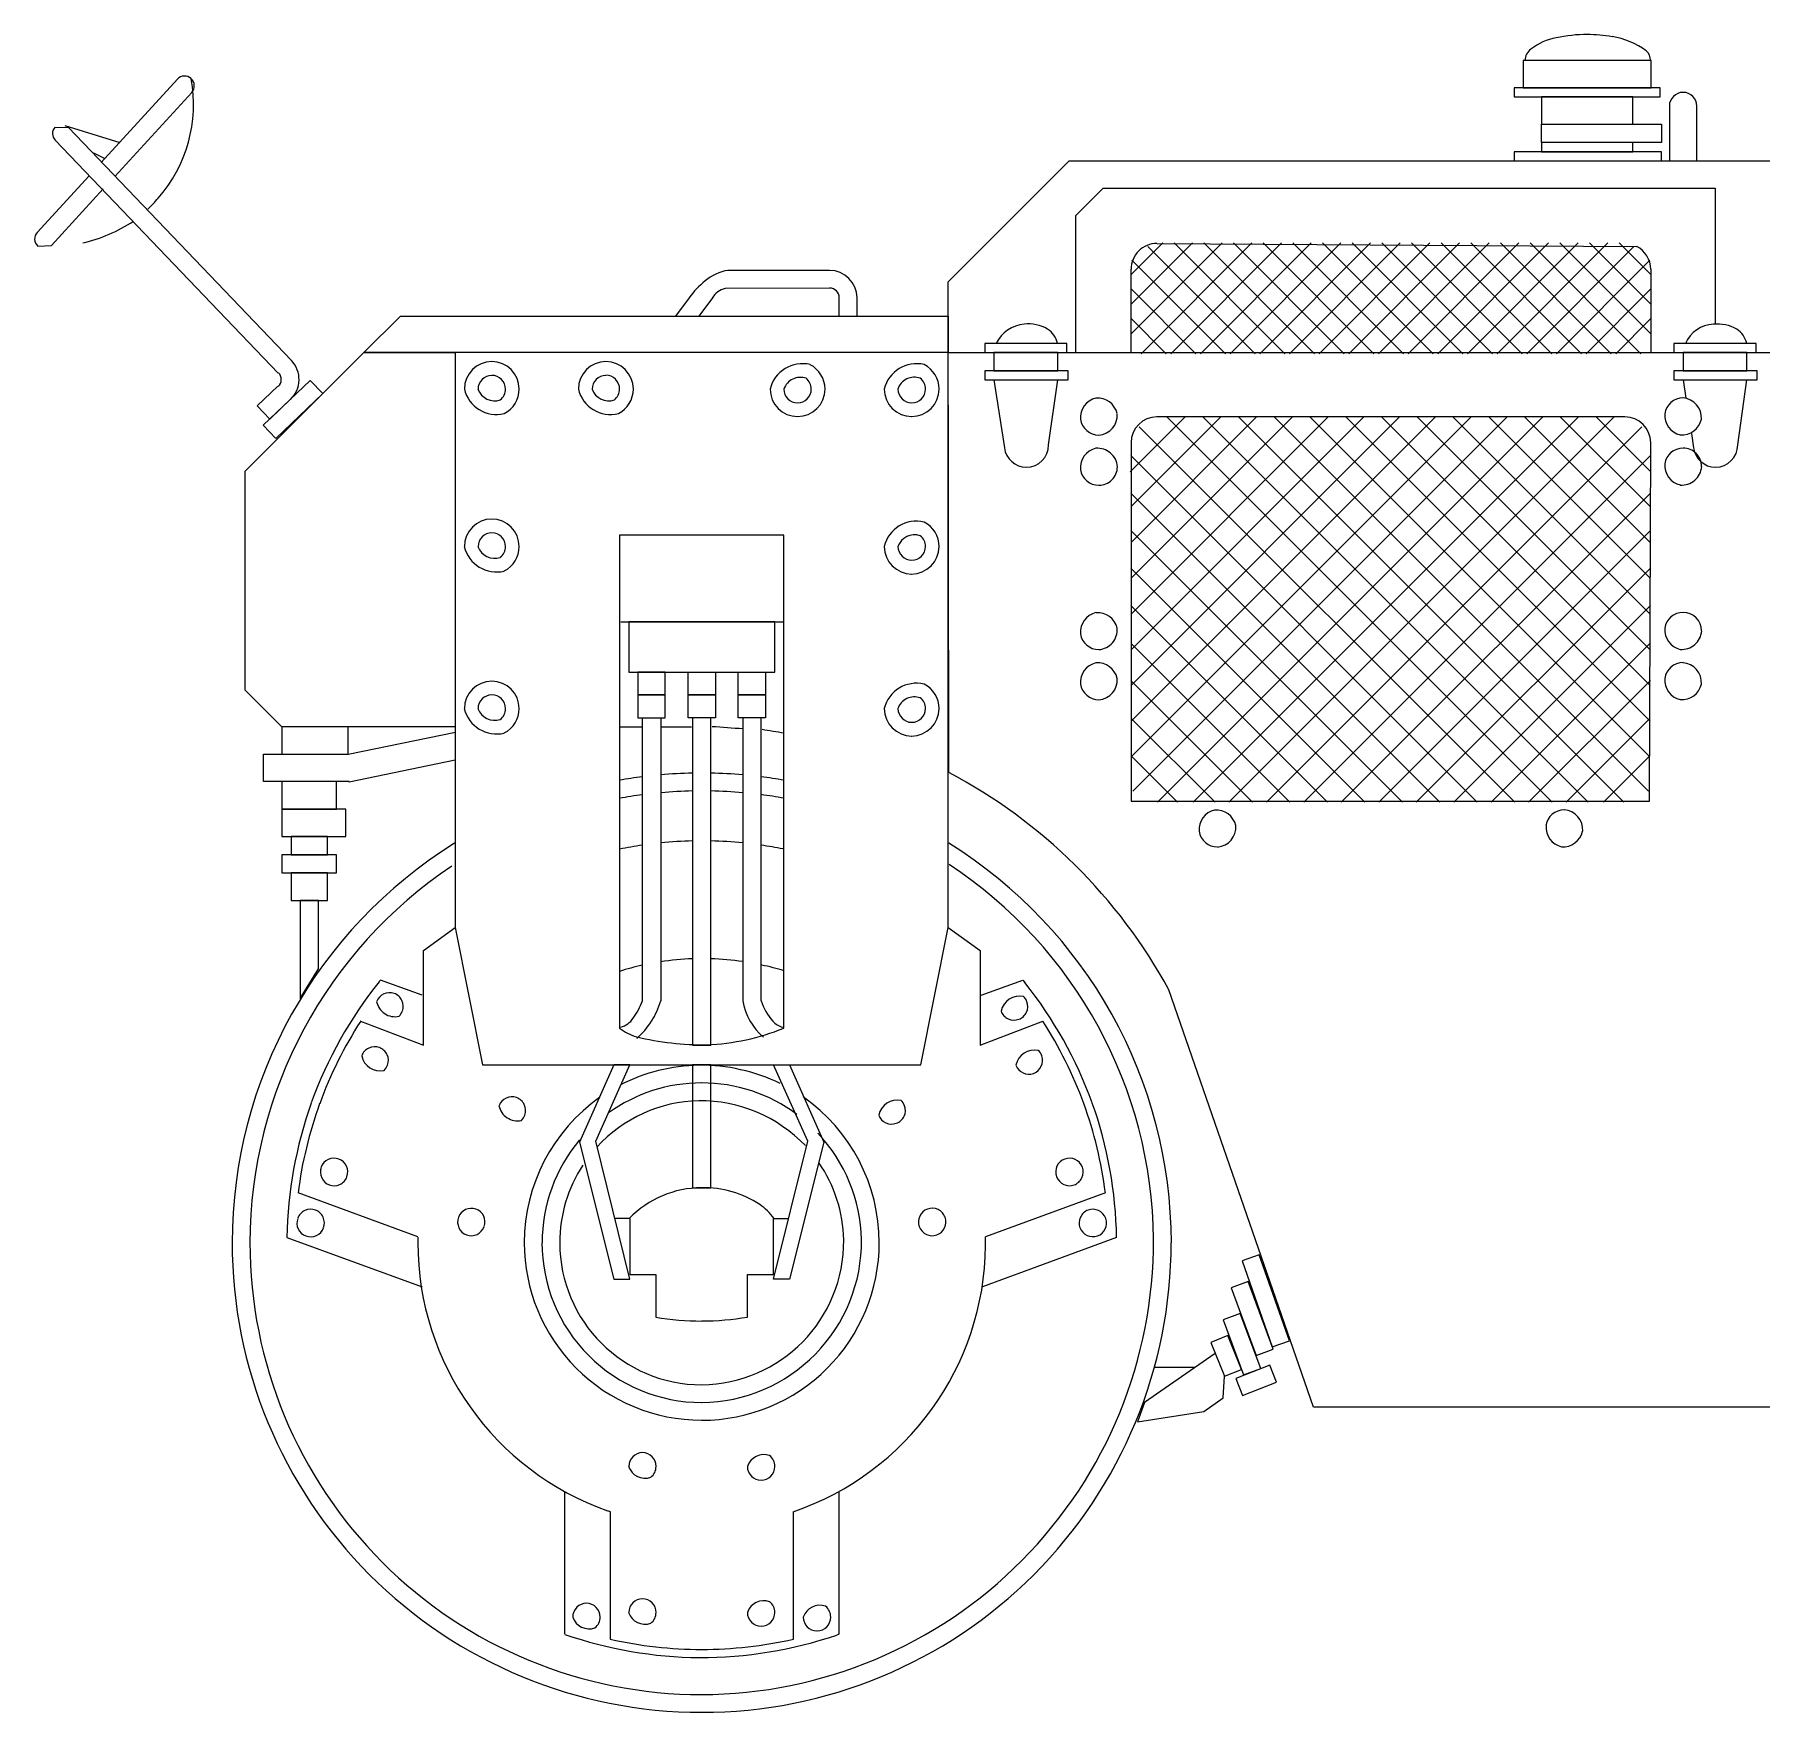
# Model space of a CAD drawing. Extents: x -121210 to 57230, y 84783 to 157800.
# Drawn here: x 34902 to 36514, y 105669 to 107233 of the extents above; entities that cross this region are included whole.
import ezdxf

# ---------------------------------------------------------------- set-up
doc = ezdxf.new("R2010")
doc.units = 0
doc.header["$MEASUREMENT"] = 0
doc.layers.get('0').update_dxf_attribs({"linetype": 'CONTINUOUS'})

# ---------------------------------------------------------------- blocks, each defined once
blk = doc.blocks.new('A$C332D767C')
for p, q in [((1506.8, 1540.2), (1387.7, 1540.2)), ((1387.7, 1540.2), (1387.7, 1514.7)), ((1506.8, 1514.7), (1506.8, 1540.2)), ((133.1, 1522.6), (61.9, 1444.9)), ((74.7, 1432.1), (146.4, 1510.4)), ((1515.3, 1514.7), (1379.2, 1514.7)), ((1379.2, 1514.7), (1379.2, 1506.2)), ((1379.2, 1506.2), (1515.3, 1506.2)), ((1387.7, 1514.7), (1506.8, 1514.7)), ((1489.8, 1506.2), (1404.7, 1506.2)), ((1404.7, 1506.2), (1404.7, 1480.6)), ((1489.8, 1480.6), (1489.8, 1506.2)), ((1515.3, 1506.2), (1515.3, 1514.7)), ((1523.8, 1497.6), (1523.8, 1446.6)), ((1549.4, 1446.6), (1549.4, 1497.6)), ((18.8, 1477.8), (31.6, 1477.5)), ((28.3, 1479.6), (79.4, 1463.6)), ((31.6, 1477.5), (239.4, 1260.4)), ((1404.7, 1480.6), (1516.4, 1480.6)), ((1404.7, 1463.6), (1404.7, 1480.6)), ((1404.7, 1480.6), (1489.8, 1480.6)), ((1516.4, 1480.6), (1516.4, 1463.6)), ((227.1, 1248.6), (19.3, 1465.7)), ((54.9, 1454), (65.6, 1448.7)), ((1516.4, 1455.1), (1379.2, 1455.1)), ((1379.2, 1455.1), (1379.2, 1446.6)), ((1489.8, 1463.6), (1404.7, 1463.6)), ((1404.7, 1463.6), (1404.7, 1455.1)), ((1516.4, 1463.6), (1404.7, 1463.6)), ((1404.7, 1455.1), (1489.8, 1455.1)), ((1489.8, 1455.1), (1489.8, 1463.6)), ((1516.4, 1446.6), (1516.4, 1455.1)), ((851.6, 1333.8), (964.4, 1446.6)), ((964.4, 1446.6), (1617.4, 1446.6)), ((1379.2, 1446.6), (1516.4, 1446.6)), ((50.8, 1432.7), (2.4, 1379.9)), ((15.7, 1367.7), (64, 1420.5)), ((970.7, 1395.5), (996.2, 1421.1)), ((996.2, 1421.1), (1566.4, 1421.1)), ((1566.4, 1421.1), (1566.4, 1294.5)), ((970.7, 1267.9), (970.7, 1395.5)), ((1051.6, 1370), (1021.8, 1340.2)), ((1079.2, 1370), (1021.8, 1312.6)), ((1106.9, 1370), (1021.8, 1284.9)), ((1134.5, 1370), (1031.4, 1266.8)), ((1162.2, 1370), (1059, 1266.8)), ((1062.2, 1370), (1165.4, 1266.8)), ((1189.8, 1370), (1086.7, 1266.8)), ((1089.8, 1370), (1193, 1266.8)), ((1217.5, 1370), (1114.3, 1266.8)), ((1117.5, 1370), (1220.7, 1266.8)), ((1245.2, 1370), (1142, 1266.8)), ((1145.2, 1370), (1248.4, 1266.8)), ((1272.8, 1370), (1169.6, 1266.8)), ((1172.8, 1370), (1276, 1266.8)), ((1300.4, 1370), (1197.3, 1266.8)), ((1200.5, 1370), (1303.6, 1266.8)), ((1328.1, 1370), (1224.9, 1266.8)), ((1228.1, 1370), (1331.3, 1266.8)), ((1355.8, 1370), (1252.6, 1266.8)), ((1255.8, 1370), (1359, 1266.8)), ((1383.4, 1370), (1280.2, 1266.8)), ((1283.4, 1370), (1386.6, 1266.8)), ((1411.1, 1370), (1307.9, 1266.8)), ((1311.1, 1370), (1414.3, 1266.8)), ((1438.7, 1370), (1335.6, 1266.8)), ((1338.7, 1370), (1441.9, 1266.8)), ((1466.4, 1370), (1363.2, 1266.8)), ((1366.4, 1370), (1469.6, 1266.8)), ((1394, 1370), (1497.2, 1266.8)), ((1421.7, 1370), (1506.8, 1284.9)), ((1449.4, 1370), (1506.8, 1312.6)), ((1477, 1370), (1506.8, 1340.2)), ((2.9, 1367.1), (15.7, 1367.7)), ((1022.8, 1354), (1110, 1266.8)), ((1037.7, 1366.8), (1137.7, 1266.8)), ((1046.2, 1369.6), (1493.6, 1366.8)), ((1490.8, 1366.8), (1390.9, 1266.8)), ((1505.7, 1354), (1418.5, 1266.8)), ((741, 1344.5), (646.3, 1344.5)), ((1022.2, 1267.9), (1022.2, 1345.5)), ((1506.4, 1345.5), (1506.4, 1267.9)), ((741, 1328), (643.6, 1327.6)), ((852.1, 876.4), (851.6, 1333.8)), ((1021.8, 1327.5), (1082.4, 1266.8)), ((1506.8, 1327.5), (1446.2, 1266.8)), ((610.1, 1319), (597.4, 1301.9)), ((632, 1319), (619.2, 1301.9)), ((750, 1301.9), (750, 1319)), ((766.6, 1301.9), (766.6, 1319)), ((307, 1267.9), (341.1, 1301.9)), ((341.1, 1301.9), (851.6, 1301.9)), ((851.6, 1301.9), (851.6, 1267.9)), ((1021.8, 1299.8), (1054.8, 1266.8)), ((1506.8, 1299.8), (1473.8, 1266.8)), ((962.2, 1276.4), (885.6, 1276.4)), ((885.6, 1276.4), (885.6, 1267.9)), ((962.2, 1267.9), (962.2, 1276.4)), ((1604.6, 1276.4), (1528.1, 1276.4)), ((1528.1, 1276.4), (1528.1, 1267.9)), ((1604.6, 1267.9), (1604.6, 1276.4)), ((196.4, 1157.3), (307, 1267.9)), ((239.4, 1260.4), (239.4, 1260.4)), ((307, 1267.9), (392.1, 1267.9)), ((392.1, 1267.9), (307, 1267.9)), ((851.6, 1267.9), (392.1, 1267.9)), ((392.1, 1267.9), (392.1, 731.9)), ((851.6, 731.9), (851.6, 1267.9)), ((851.6, 1267.9), (1617.4, 1267.9)), ((885.6, 1267.9), (962.2, 1267.9)), ((953.7, 1267.9), (894.2, 1267.9)), ((894.2, 1267.9), (894.2, 1250.9)), ((953.7, 1250.9), (953.7, 1267.9)), ((1528.1, 1267.9), (1604.6, 1267.9)), ((1596.1, 1267.9), (1536.6, 1267.9)), ((1536.6, 1267.9), (1536.6, 1250.9)), ((1596.1, 1250.9), (1596.1, 1267.9)), ((257, 1241.9), (213.1, 1200.1)), ((227.4, 1249), (227.1, 1248.6)), ((268.7, 1229.6), (257, 1241.9)), ((963.3, 1250.9), (885.6, 1250.9)), ((885.6, 1250.9), (885.6, 1242.4)), ((885.6, 1242.4), (963.3, 1242.4)), ((894.2, 1250.9), (953.7, 1250.9)), ((894.2, 1242.4), (904, 1179.1)), ((945.2, 1181.8), (953.7, 1242.4)), ((963.3, 1242.4), (963.3, 1250.9)), ((1605.7, 1250.9), (1528.1, 1250.9)), ((1528.1, 1250.9), (1528.1, 1242.4)), ((1528.1, 1242.4), (1605.7, 1242.4)), ((1536.6, 1250.9), (1596.1, 1250.9)), ((1536.6, 1242.4), (1539.3, 1225.4)), ((1587.6, 1181.8), (1596.1, 1242.4)), ((1605.7, 1242.4), (1605.7, 1250.9)), ((207.6, 1218.2), (226.8, 1236.6)), ((224.9, 1187.7), (268.7, 1229.6)), ((226.8, 1236.6), (227.1, 1236.2)), ((219.3, 1205.9), (207.6, 1218.2)), ((238.5, 1224.3), (219.3, 1205.9)), ((213.1, 1200.1), (224.9, 1187.7)), ((1072.7, 1208.3), (1021.2, 1156.8)), ((1306.1, 1208.3), (1022, 924.2)), ((1272.7, 1208.3), (1022, 957.6)), ((1239.4, 1208.3), (1022, 990.9)), ((1206.1, 1208.3), (1022, 1024.2)), ((1172.7, 1208.3), (1022, 1057.6)), ((1139.4, 1208.3), (1022, 1090.9)), ((1106, 1208.3), (1022, 1124.3)), ((1339.4, 1208.3), (1022.8, 891.7)), ((1372.8, 1208.3), (1023.6, 859.2)), ((1029.7, 1198.8), (1379.7, 848.8)), ((1482.3, 1207.9), (1046.2, 1207.9)), ((1406.1, 1208.3), (1046.6, 848.8)), ((1055.1, 1208.3), (1414.6, 848.8)), ((1439.4, 1208.3), (1079.9, 848.8)), ((1088.5, 1208.3), (1448, 848.8)), ((1472.8, 1208.3), (1113.2, 848.8)), ((1121.8, 1208.3), (1481.3, 848.8)), ((1498.2, 1198.8), (1148.2, 848.8)), ((1155.2, 1208.3), (1504.3, 859.2)), ((1188.5, 1208.3), (1505.1, 891.7)), ((1221.8, 1208.3), (1505.9, 924.2)), ((1255.2, 1208.3), (1505.9, 957.6)), ((1288.5, 1208.3), (1505.9, 990.9)), ((1321.8, 1208.3), (1505.9, 1024.2)), ((1355.2, 1208.3), (1505.9, 1057.6)), ((1388.5, 1208.3), (1505.9, 1090.9)), ((1421.8, 1208.3), (1505.9, 1124.3)), ((1455.2, 1208.3), (1506.7, 1156.8)), ((1022.2, 1183.9), (1022.2, 849.9)), ((1505.2, 849.9), (1506.4, 1183.9)), ((1544.5, 1192.5), (1546.4, 1179.1)), ((1021.8, 1171.8), (1344.8, 848.8)), ((1506.1, 1171.8), (1183.1, 848.8)), ((196.4, 953.1), (196.4, 1157.3)), ((1021.8, 1136.9), (1309.9, 848.8)), ((1506.1, 1136.9), (1218, 848.8)), ((698.4, 1097.7), (545.3, 1097.7)), ((545.3, 1097.7), (545.3, 638.2)), ((698.4, 638.2), (698.4, 1097.7)), ((1021.8, 1102), (1275, 848.8)), ((1506.1, 1102), (1253, 848.8)), ((1021.8, 1067.1), (1240, 848.8)), ((1506.1, 1067.1), (1287.9, 848.8)), ((1021.8, 1032.1), (1205.1, 848.8)), ((1506.1, 1032.1), (1322.8, 848.8)), ((546.4, 1016.9), (698.4, 1016.9)), ((689.9, 1016.9), (553.8, 1016.9)), ((553.8, 1016.9), (553.8, 970.1)), ((689.9, 970.1), (689.9, 1016.9)), ((1022.6, 996.4), (1170.2, 848.8)), ((1505.3, 996.4), (1357.7, 848.8)), ((553.8, 970.1), (689.9, 970.1)), ((587.8, 970.1), (562.3, 970.1)), ((562.3, 970.1), (562.3, 948.8)), ((587.8, 948.8), (587.8, 970.1)), ((609.1, 970.1), (634.6, 970.1)), ((609.1, 948.8), (609.1, 970.1)), ((634.6, 970.1), (634.6, 948.8)), ((655.9, 970.1), (681.4, 970.1)), ((655.9, 948.8), (655.9, 970.1)), ((681.4, 970.1), (681.4, 948.8)), ((230.4, 919), (196.4, 953.1)), ((1021.8, 962.3), (1135.2, 848.8)), ((1506.1, 962.3), (1392.6, 848.8)), ((562.3, 948.8), (587.8, 948.8)), ((587.8, 948.8), (562.3, 948.8)), ((562.3, 948.8), (562.3, 927.5)), ((587.8, 927.5), (587.8, 948.8)), ((634.6, 948.8), (609.1, 948.8)), ((609.1, 948.8), (634.6, 948.8)), ((609.1, 927.6), (609.1, 948.8)), ((634.6, 948.8), (634.6, 927.6)), ((681.4, 948.8), (655.9, 948.8)), ((655.9, 948.8), (681.4, 948.8)), ((655.9, 927.6), (655.9, 948.8)), ((681.4, 948.8), (681.4, 927.6)), ((392.1, 919), (230.4, 919)), ((292.2, 919), (230.4, 919)), ((230.4, 919), (230.4, 893.5)), ((292.2, 893.5), (292.2, 919)), ((545.3, 919), (566.6, 919)), ((562.3, 927.5), (587.8, 927.5)), ((566.6, 663.8), (566.6, 927.5)), ((566.6, 927.5), (583.6, 927.5)), ((583.6, 927.5), (583.6, 663.8)), ((583.6, 919), (612.3, 919)), ((634.6, 927.6), (609.1, 927.6)), ((630.4, 927.6), (613.4, 927.6)), ((613.4, 927.6), (613.4, 622.3)), ((630.4, 622.3), (630.4, 927.6)), ((681.4, 927.6), (655.9, 927.6)), ((677.2, 927.5), (660.2, 927.5)), ((660.2, 927.5), (660.2, 663.8)), ((677.2, 663.8), (677.2, 927.5)), ((1022.6, 926.6), (1100.3, 848.8)), ((1505.3, 926.6), (1427.6, 848.8)), ((292.2, 893.7), (392.2, 914.1)), ((213.4, 868), (213.4, 893.5)), ((213.4, 893.5), (292.2, 893.5)), ((230.4, 893.5), (292.2, 893.5)), ((292.2, 893.5), (292.2, 893.7)), ((392, 888), (293.1, 867.6)), ((1022.6, 891.6), (1065.4, 848.8)), ((1505.3, 891.6), (1462.5, 848.8)), ((293.1, 868), (213.4, 868)), ((281.5, 868), (230.4, 868)), ((230.4, 868), (230.4, 842.4)), ((281.5, 842.4), (281.5, 868)), ((293.1, 867.6), (293.1, 868)), ((230.4, 842.4), (281.5, 842.4)), ((290, 842.4), (230.4, 842.4)), ((230.4, 842.4), (230.4, 816.9)), ((290, 816.9), (290, 842.4)), ((1022.2, 849.9), (1505.2, 849.9)), ((230.4, 816.9), (290, 816.9)), ((273, 816.9), (239, 816.9)), ((239, 816.9), (239, 799.9)), ((273, 799.9), (273, 816.9)), ((281.5, 799.9), (230.4, 799.9)), ((230.4, 799.9), (230.4, 782.9)), ((239, 799.9), (273, 799.9)), ((281.5, 782.9), (281.5, 799.9)), ((230.4, 782.9), (281.5, 782.9)), ((273, 782.9), (239, 782.9)), ((239, 782.9), (239, 757.3)), ((273, 757.3), (273, 782.9)), ((239, 757.3), (273, 757.3)), ((264.5, 757.3), (247.5, 757.3)), ((247.5, 757.3), (247.5, 665.9)), ((264.5, 693.5), (264.5, 757.3)), ((362.4, 710.5), (392.1, 731.9)), ((392.1, 731.9), (417.6, 604.2)), ((826.1, 604.2), (851.6, 731.9)), ((851.6, 731.9), (881.4, 710.5)), ((362.4, 622.3), (362.4, 710.5)), ((881.4, 710.5), (881.4, 622.3)), ((247.5, 665.9), (264.5, 693.5)), ((322.5, 683), (321.3, 681.6)), ((361.4, 669), (322.5, 683)), ((882.4, 669), (921.2, 683)), ((921.2, 683), (923, 680.8)), ((1192, 285.1), (1057.2, 673.9)), ((304, 644.9), (303.8, 644.6)), ((939.9, 644.6), (939.8, 644.9)), ((303.8, 644.6), (362.4, 622.3)), ((881.4, 622.3), (939.9, 644.6)), ((613.4, 622.3), (630.4, 622.3)), ((417.6, 604.2), (826.1, 604.2)), ((540, 604.2), (508, 531.9)), ((523, 532.9), (554.8, 604.2)), ((554.8, 604.2), (540, 604.2)), ((630.4, 604.2), (613.4, 604.2)), ((613.4, 604.2), (613.4, 489.3)), ((630.4, 489.3), (630.4, 604.2)), ((720.8, 532.9), (688.9, 604.2)), ((688.9, 604.2), (703.8, 604.2)), ((703.8, 604.2), (735.7, 531.9)), ((508, 531.9), (540, 404.2)), ((554.8, 404.2), (523, 532.9)), ((688.9, 404.2), (720.8, 532.9)), ((735.7, 531.9), (703.8, 404.2)), ((357.2, 443.6), (245.6, 484.7)), ((245.6, 484.7), (245.6, 484.6)), ((613.4, 489.3), (630.4, 489.3)), ((998.1, 484.7), (886.5, 443.6)), ((998.2, 484.6), (998.1, 484.7)), ((554.4, 460.9), (541, 460.9)), ((554.4, 460.9), (554.8, 460.9)), ((554.8, 460.9), (554.8, 408.5)), ((688.9, 408.5), (688.9, 460.9)), ((688.9, 460.9), (689.3, 460.9)), ((689.3, 460.9), (702.7, 460.9)), ((235.2, 443.1), (235.2, 443.2)), ((235.2, 443.2), (361.3, 397.2)), ((1008.5, 443.2), (883.5, 397.2)), ((1008.5, 443.1), (1008.5, 443.2)), ((1141.6, 427.1), (1125.5, 421.5)), ((1125.5, 421.5), (1153.6, 341.2)), ((1169.6, 346.8), (1141.6, 427.1)), ((540, 404.2), (554.8, 404.2)), ((554.8, 408.5), (579.1, 408.5)), ((579.1, 408.5), (579.1, 369)), ((664.6, 369), (664.6, 408.5)), ((664.6, 408.5), (688.9, 408.5)), ((703.8, 404.2), (688.9, 404.2)), ((1131.3, 402.1), (1115.4, 396.2)), ((1115.4, 396.2), (1138.7, 333.1)), ((1154.6, 339.1), (1131.3, 402.1)), ((1123.9, 372.3), (1107.9, 366.4)), ((1142.9, 321), (1123.9, 372.3)), ((1107.9, 366.4), (1127, 315.1)), ((1112.1, 351.7), (1096.3, 345.3)), ((1096.3, 345.3), (1109.2, 313.8)), ((1125, 320.2), (1112.1, 351.7)), ((1138.7, 333.1), (1154.6, 339.1)), ((1153.6, 341.2), (1169.6, 346.8)), ((1100.5, 335.1), (1034.6, 289.4)), ((1044.1, 322.3), (1081.4, 322.3)), ((1151.3, 324.3), (1119.6, 311.7)), ((1157.6, 308.4), (1151.3, 324.3)), ((1107.9, 293.6), (1109.2, 313.8)), ((1109.2, 313.8), (1125, 320.2)), ((1119.6, 311.7), (1125.9, 295.9)), ((1125.9, 295.9), (1157.6, 308.4)), ((1127, 315.1), (1142.9, 321)), ((1089.8, 280.9), (1107.9, 293.6)), ((1034.6, 289.4), (1028.2, 271.3)), ((1028.2, 271.3), (1089.8, 280.9)), ((1617.4, 285.1), (1192, 285.1)), ((494.2, 73.3), (494.2, 206.2)), ((749.5, 206.2), (749.5, 73.3)), ((536.8, 187.6), (534.1, 188.4)), ((536.8, 68.8), (536.8, 187.6)), ((707.2, 187.6), (707, 187.6)), ((707, 187.6), (707, 68.9)), ((494.2, 73.3), (494.2, 73.3)), ((536.7, 68.8), (536.8, 68.8)), ((707, 68.9), (707.3, 68.9)), ((749.5, 73.3), (747.7, 72.6))]:
    blk.add_line(p, q)
for centre, radius, start, end in [((1447.2, 1427.3), 137, 89.9736, 102.109), ((1449.2, 1445), 119.2, 79.7352, 90.9562), ((1403, 1539.6), 13.8, 126.8632, 177.3665), ((1428.7, 1506.4), 55.8, 100.6113, 127.5304), ((1458.5, 1489.2), 74.2, 53.7776, 80.6967), ((1494, 1539.9), 12.3, 1.215, 47.5555), ((16.3, 1498.9), 131.8, 318.569, 10.5977), ((139.8, 1516.6), 9, 47.3766, 137.7258), ((139.8, 1516.5), 9.03, 317.5003, 47.4585), ((1536.6, 1497.6), 12.8, 90.0837, 180.0419), ((1536.6, 1497.6), 12.8, 0.0478, 90.006), ((25.3, 1472), 8.69, 138.5064, 226.1069), ((-39.2, 1550.6), 207.7, 314.1313, 318.0271), ((14.6, 1505.6), 138.8, 282.6521, 303.905), ((9, 1373.8), 9.01, 137.4033, 227.5571), ((1046.2, 1345.5), 24.1, 89.9952, 179.9953), ((1482.3, 1345.5), 24.1, 0.0009, 62.1446), ((653.6, 1300.9), 44.2, 99.4481, 130.2019), ((741, 1318.9), 25.6, 0.0164, 89.9746), ((675.1, 1272.2), 80, 128.7154, 144.2759), ((647.8, 1309.7), 18.4, 103.2752, 149.6157), ((741, 1319), 9.02, 359.9319, 89.8901), ((924.6, 1263.4), 31, 93.9782, 155.2701), ((926.2, 1258.5), 36.1, 60.0662, 95.9803), ((932.4, 1271.5), 21.7, 12.9386, 57.0754), ((1567, 1263.5), 31, 94.0194, 155.3113), ((1568.6, 1258.4), 36.1, 60.0876, 96.0016), ((1574.8, 1271.5), 21.7, 12.9386, 57.0754), ((220.9, 1242.8), 25.6, 313.6648, 43.623), ((426.2, 1233.9), 25.6, 90.0209, 179.9791), ((426.1, 1233.9), 25.6, 0.0209, 89.9791), ((532.5, 1233.9), 25.6, 90.0209, 179.9791), ((532.5, 1233.9), 25.6, 0.0209, 89.9791), ((715.6, 1226.6), 30.9, 76.4893, 166.4475), ((822, 1226.6), 30.9, 76.4893, 166.4475), ((220.9, 1242.8), 9, 313.6109, 43.7647), ((426.1, 1233.8), 12.8, 89.9582, 179.9164), ((426.2, 1233.9), 12.7, 359.8962, 90.05), ((532.5, 1233.8), 12.8, 89.9582, 179.9164), ((532.5, 1233.9), 12.8, 359.9858, 90.1396), ((713.8, 1228.6), 16.2, 70.8463, 161.0001), ((711.2, 1233.9), 12.8, 359.9899, 51.801), ((711.2, 1233.8), 25.6, 0.1235, 62.9049), ((820.1, 1228.6), 16.3, 70.8028, 160.9566), ((817.6, 1233.9), 12.8, 359.9899, 51.801), ((817.6, 1233.9), 25.5, 359.9441, 62.9379), ((430.6, 1241.1), 30.9, 193.5525, 283.5107), ((428.7, 1239.2), 16.3, 199.0798, 289.038), ((426.1, 1233.9), 12.8, 308.2169, 0.028), ((426.1, 1233.9), 25.6, 297.1683, 359.9498), ((536.9, 1241.1), 30.9, 193.5525, 283.5107), ((535.1, 1239.2), 16.3, 199.0798, 289.038), ((532.5, 1233.9), 12.8, 308.0328, 359.8439), ((532.5, 1233.9), 25.6, 297.1683, 359.9498), ((711.2, 1233.9), 25.6, 180.0164, 269.9746), ((711.2, 1233.9), 12.8, 179.9581, 269.9163), ((711.2, 1233.9), 25.6, 269.9806, 359.9388), ((711.2, 1233.9), 12.8, 269.994, 359.9522), ((817.6, 1233.9), 25.6, 180.0164, 269.9746), ((817.6, 1233.9), 12.8, 180.0478, 270.006), ((817.5, 1233.9), 25.6, 270.0254, 359.9836), ((817.6, 1233.9), 12.8, 269.994, 359.9522), ((993.6, 1207.1), 18.8, 103.2052, 184.4231), ((990.8, 1206.7), 18.8, 13.1171, 94.335), ((1536.6, 1208.3), 17.3, 90.0542, 171.2721), ((1535.1, 1207.1), 18.6, 355.6695, 85.6277), ((990.6, 1209.5), 18.6, 274.4272, 4.3854), ((1538.2, 1209.5), 18.8, 175.6635, 256.8814), ((992, 1208.3), 17.3, 188.7434, 269.9613), ((1046.2, 1183.9), 24.1, 89.9971, 179.9553), ((1482.3, 1183.9), 24.1, 0.0447, 90.0029), ((1535.4, 1210), 18.8, 265.6499, 346.8678), ((924.5, 1181.8), 20.7, 187.3356, 269.9613), ((924.5, 1181.8), 20.7, 270.0486, 0.0068), ((993.6, 1160.4), 18.8, 103.1942, 184.4121), ((990.8, 1160.1), 18.6, 4.3627, 94.3628), ((1536.6, 1161.5), 17.3, 90.031, 171.2489), ((1536.6, 1161.5), 17.3, 0.0463, 90.0464), ((1566.9, 1181.8), 20.7, 187.3356, 269.9613), ((1566.9, 1181.8), 20.7, 270.0486, 0.0068), ((992, 1161.5), 17.3, 270.0265, 0.0266), ((1538.2, 1162.8), 18.8, 175.6691, 256.887), ((1535.4, 1163), 18.6, 265.6372, 355.6373), ((992, 1161.5), 17.3, 188.7511, 269.969), ((426.2, 1087.1), 25.6, 90.0388, 179.997), ((426.1, 1087.1), 25.6, 0.003, 89.9612), ((426.2, 1087.1), 12.8, 89.994, 179.9522), ((426.1, 1087.1), 12.8, 359.9581, 89.9163), ((822, 1079.9), 30.9, 76.4983, 166.4565), ((820.1, 1081.7), 16.3, 70.9095, 160.8677), ((817.6, 1087.1), 12.8, 359.981, 51.792), ((817.5, 1087.1), 25.6, 0.0413, 62.8227), ((430.6, 1094.3), 30.9, 193.5435, 283.5017), ((428.7, 1092.4), 16.3, 199.0798, 289.038), ((426.1, 1087.1), 12.8, 308.2169, 0.028), ((426.1, 1087.1), 25.6, 297.1773, 359.9587), ((817.6, 1087.1), 25.6, 180.003, 269.9612), ((817.6, 1087.1), 12.8, 180.0478, 270.006), ((817.5, 1087.1), 25.6, 270.0388, 359.997), ((817.6, 1087.1), 12.8, 269.994, 359.9522), ((993.6, 1007.2), 18.8, 103.2108, 184.4286), ((990.8, 1006.7), 18.8, 13.1171, 94.335), ((1536.6, 1008.4), 17.3, 90.0464, 171.2643), ((1536.6, 1008.4), 17.3, 0.0407, 89.999), ((992, 1008.4), 17.3, 188.7511, 269.969), ((990.6, 1009.6), 18.6, 274.4062, 4.4063), ((1538.2, 1009.6), 18.8, 175.6635, 256.8814), ((1535.4, 1009.8), 18.6, 265.6306, 355.6307), ((993.6, 960.4), 18.8, 103.2108, 184.4286), ((990.8, 959.9), 18.8, 13.1095, 94.3274), ((1536.6, 961.6), 17.3, 90.0619, 171.2798), ((1535.1, 960.3), 18.6, 355.6638, 85.622), ((426.2, 936), 25.6, 90.0388, 179.997), ((426.1, 936), 25.6, 0.003, 89.9612), ((822, 928.8), 30.9, 76.4983, 166.4565), ((817.5, 936), 25.6, 0.0413, 62.8227), ((992, 961.6), 17.3, 188.782, 269.9999), ((990.6, 962.8), 18.6, 274.3987, 4.357), ((1538.2, 962.8), 18.8, 175.6857, 256.9036), ((1535.4, 963.2), 18.8, 265.6197, 346.8376), ((430.6, 943.3), 30.9, 193.5435, 283.5017), ((426.1, 936), 12.8, 89.9671, 179.9253), ((428.7, 941.4), 16.3, 199.0888, 289.047), ((426.2, 936.1), 12.8, 359.8872, 90.041), ((426.1, 936), 12.8, 308.208, 0.019), ((426.1, 936.1), 25.6, 297.1773, 359.9587), ((817.6, 936.1), 25.6, 180.003, 269.9612), ((820.1, 930.7), 16.3, 70.8028, 160.9566), ((817.6, 936.1), 12.8, 180.0478, 270.006), ((817.5, 936.1), 25.6, 270.0388, 359.997), ((817.6, 936.1), 12.8, 269.994, 359.9522), ((817.6, 936.1), 12.8, 359.9899, 51.801), ((474.5, -1475.2), 2399.5, 85.5615, 86.2491), ((1113.8, 3445.1), 2565.5, 260.2241, 260.6824), ((622.7, 427.6), 448.4, 97.1979, 99.9479), ((623, 409.6), 466.4, 91.1863, 94.853), ((620.7, 409.6), 466.4, 85.147, 88.8137), ((621, 427.6), 448.4, 80.0521, 82.8021), ((620.1, 436.4), 497.5, 28.5192, 62.1939), ((626.7, 405), 454.8, 97.597, 100.3471), ((623.4, 399.9), 459.5, 91.2549, 94.9215), ((621.2, 421), 438.4, 84.8979, 88.7936), ((617.8, 410.1), 449.7, 79.6584, 82.4085), ((1104.2, 823.2), 18.8, 103.1942, 184.4121), ((1101.4, 822.7), 18.8, 13.1875, 94.4054), ((1425.9, 824.4), 17.3, 89.9725, 171.1904), ((1424.5, 823.2), 18.6, 355.6146, 85.5728), ((1101.2, 825.6), 18.6, 274.3723, 4.3305), ((1427.6, 825.6), 18.8, 175.6524, 256.8703), ((623, 437.7), 438.9, 121.8426, 179.9247), ((622.8, 428.4), 384.5, 98.4217, 101.63), ((622.2, 425.6), 387.2, 91.3158, 95.6697), ((622.2, 439.9), 372.9, 84.1552, 88.7382), ((619.5, 423.2), 389.9, 78.4867, 81.4659), ((620.7, 437.7), 438.9, 0.0739, 58.156), ((1102.6, 824.4), 17.3, 188.7279, 269.9458), ((1424.7, 826), 18.8, 265.665, 346.8829), ((620.6, 437.6), 422.4, 0.553, 56.6979), ((623.9, 437.3), 423.2, 123.7186, 179.8636), ((627.5, 430.1), 273.7, 102.8929, 107.4759), ((621.5, 452.4), 250.6, 91.8792, 98.7527), ((622.1, 436.4), 266.6, 81.8079, 88.2233), ((624.6, 448.8), 253.9, 73.0676, 77.8797), ((627.7, 435.3), 393.1, 141.2096, 160.1883), ((614.4, 434.5), 394.8, 19.8452, 38.5963), ((330.8, 658.5), 12.8, 70.0684, 160.0266), ((335.9, 666.4), 17.5, 191.5534, 282.0979), ((330.8, 658.6), 12.8, 339.7868, 69.9406), ((507.4, 684.5), 62.7, 323.754, 340.6827), ((514, 683.4), 72.3, 310.8315, 344.2819), ((718.1, 673.9), 58.8, 189.895, 228.7099), ((728.9, 680.9), 54.5, 198.3319, 221.628), ((918.2, 650.5), 17.6, 78.203, 168.1612), ((913, 658.5), 12.8, 289.907, 20.0608), ((912.9, 658.5), 12.9, 20.0695, 46.3103), ((627.3, 435.9), 384.9, 147.1294, 159.9503), ((330.8, 658.4), 12.7, 313.8846, 340.3516), ((541.6, 658.3), 19.6, 283.914, 326.2819), ((700.4, 655), 16, 220.0331, 259.0706), ((912.9, 658.5), 12.8, 199.956, 290.1098), ((616.4, 436), 384.9, 20.0378, 32.8586), ((573, 673.2), 44.6, 231.6427, 254.4851), ((624.8, 898.5), 275.8, 256.6371, 270.3716), ((617.9, 837.9), 215.3, 272.3137, 291.9751), ((316.9, 608.1), 12.8, 69.8902, 160.044), ((322.1, 616.1), 17.6, 191.8465, 281.8047), ((317, 608.1), 12.8, 339.9392, 70.093), ((932, 600.1), 17.6, 78.1953, 168.1535), ((926.8, 608.1), 12.8, 290.0423, 20.0005), ((926.7, 608.1), 12.9, 20.091, 46.3317), ((316.9, 608.2), 12.9, 313.6683, 339.909), ((621.9, 437.6), 166.1, 90.9085, 117.1493), ((620.7, 432.9), 170.8, 64.2252, 90.466), ((926.8, 608.1), 12.8, 199.9734, 289.9316), ((621.8, 438.1), 149.1, 90.0051, 125.6955), ((621.9, 438.4), 148.8, 53.4404, 90.0249), ((626.3, 437.1), 391.1, 160.3738, 179.1249), ((626.4, 436.8), 383.8, 160.0313, 172.8522), ((444.9, 561.6), 12.7, 69.9438, 160.0976), ((450.1, 569.5), 17.6, 191.7487, 281.9025), ((444.9, 561.5), 12.8, 340.0541, 70.2079), ((622.2, 438.1), 165.8, 125.0839, 179.9328), ((622, 438), 132.6, 91.2417, 137.5822), ((620.4, 434.8), 135.8, 43.7605, 90.5407), ((621.6, 438.2), 165.7, 0.0392, 55.1044), ((804.1, 553.6), 17.6, 78.203, 168.1612), ((798.9, 561.6), 12.8, 289.7867, 19.9405), ((798.8, 561.5), 12.9, 20.0695, 46.3103), ((617.3, 436.7), 383.8, 7.166, 19.9869), ((617.5, 437.1), 391.1, 0.8769, 19.6279), ((444.8, 561.6), 12.9, 313.6683, 339.909), ((798.8, 561.5), 12.7, 199.9139, 290.0677), ((622.4, 438.1), 149.4, 140.0198, 179.9472), ((621.6, 438.2), 149.1, 1.1028, 43.2492), ((279.1, 504.2), 12.8, 70.0845, 160.0427), ((279.1, 504.2), 12.8, 339.9651, 69.9233), ((964.6, 504.2), 12.8, 110.0423, 200.0005), ((964.6, 504.2), 12.8, 19.9734, 109.9316), ((279.1, 504.1), 12.7, 159.83, 250.1793), ((279.1, 504.1), 12.8, 249.917, 340.0708), ((621.6, 438.3), 132.1, 146.8066, 180.0326), ((621.4, 438.1), 132.8, 1.1758, 34.4018), ((964.6, 504.1), 12.7, 199.9024, 290.0562), ((964.6, 504.2), 12.8, 289.7921, 19.9459), ((621.7, 395.5), 93.9, 89.9355, 135.836), ((624.8, 398), 91.4, 55.9591, 91.8731), ((257.3, 456.7), 12.8, 69.9063, 160.0601), ((257.3, 456.7), 12.8, 339.9162, 70.07), ((407, 457.6), 12.7, 69.9438, 160.0976), ((407, 457.6), 12.8, 340.2497, 70.0122), ((645.1, 428.5), 54.8, 36.3075, 55.7414), ((836.7, 457.6), 12.8, 110.2177, 199.9802), ((836.7, 457.6), 12.8, 19.956, 110.1098), ((986.4, 456.6), 12.8, 109.7921, 199.9459), ((986.4, 456.6), 12.8, 20.0002, 109.9584), ((257.3, 456.6), 12.8, 160.0278, 249.9861), ((257.3, 456.6), 12.8, 250.0945, 340.0527), ((407.1, 457.6), 12.8, 160.0049, 249.9631), ((407, 457.6), 12.8, 250.0569, 340.0151), ((836.7, 457.6), 12.8, 199.9312, 289.8894), ((836.6, 457.6), 12.8, 290.1348, 19.8973), ((986.4, 456.7), 12.8, 200.0827, 289.8452), ((986.4, 456.6), 12.8, 290.1348, 19.8973), ((621.8, 438.3), 437.7, 179.9979, 269.998), ((621.9, 438.3), 421.2, 179.997, 269.9971), ((800.5, 437.6), 443.3, 179.2254, 179.913), ((622.2, 438.4), 265, 180.0271, 250.5897), ((621.8, 438.3), 165.4, 179.9986, 269.9987), ((621.8, 438.3), 148.9, 179.9938, 269.9939), ((621.9, 438.3), 132.4, 180.0174, 269.9756), ((620.1, 440), 422.9, 270.2356, 0.2357), ((620.5, 439.7), 150.3, 270.5268, 0.5269), ((620.5, 439.6), 133.7, 270.5815, 0.5398), ((621.8, 438.3), 437.7, 270.0002, 0.0003), ((621.8, 438.3), 165.5, 269.9944, 359.9945), ((621.6, 438.3), 264.9, 288.8402, 359.4028), ((484.3, 437.6), 402.2, 359.712, 0.8579), ((621.4, 615.3), 250, 260.2472, 270.096), ((623.2, 604.3), 238.9, 269.6753, 279.9815), ((566.6, 229.8), 12.8, 89.994, 179.9522), ((566.6, 229.8), 12.8, 0.0478, 90.006), ((569.1, 235.1), 16.3, 199.0798, 289.038), ((566.5, 229.8), 12.8, 308.0328, 359.8439), ((679.8, 224.5), 16.3, 70.962, 160.9202), ((677.2, 229.8), 12.8, 179.9581, 269.9163), ((677.2, 229.8), 12.8, 269.994, 359.9522), ((677.2, 229.8), 12.8, 359.972, 51.7831), ((514.4, 89.4), 12.8, 89.8971, 180.0509), ((514.4, 89.4), 12.8, 359.9572, 89.9154), ((566.6, 93.6), 12.8, 89.9949, 179.9531), ((566.6, 93.6), 12.8, 0.0469, 90.0051), ((679.8, 88.3), 16.3, 70.9584, 160.9166), ((677.2, 93.7), 12.8, 359.9756, 51.7866), ((731.9, 84.1), 16.3, 70.9584, 160.9166), ((729.3, 89.4), 12.8, 359.9756, 51.7866), ((517, 94.7), 16.3, 199.0834, 289.0416), ((514.4, 89.4), 12.8, 308.2134, 0.0244), ((569.1, 99), 16.3, 199.0834, 289.0416), ((566.5, 93.7), 12.8, 308.0292, 359.8403), ((677.2, 93.6), 12.8, 179.9572, 269.9154), ((677.2, 93.7), 12.8, 269.9949, 359.9531), ((729.3, 89.4), 12.8, 179.9581, 269.9163), ((729.3, 89.4), 12.8, 269.994, 359.9522), ((622.3, 442.8), 391.1, 250.8778, 269.6289), ((621.9, 443), 383.8, 257.1637, 269.9845), ((621.1, 444.8), 393.1, 269.8005, 288.7792), ((621.6, 444.3), 385.1, 270.0311, 282.852)]:
    blk.add_arc(centre, radius, start, end)

msp = doc.modelspace()

# ---------------------------------------------------------------- block references
msp.add_blockref('A$C332D767C', (34902, 105668.7))

doc.saveas('drawing.dxf')
